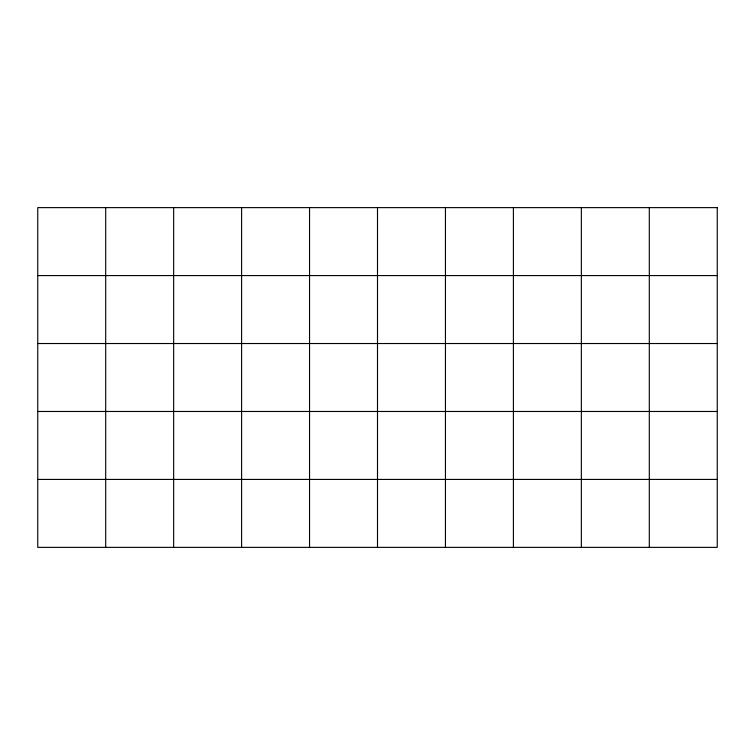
<?xml version="1.0" encoding="UTF-8"?>
<svg xmlns="http://www.w3.org/2000/svg" width="755" height="755" viewBox="0 0 755 755"><rect width="100%" height="100%" fill="white"/><g stroke="black" fill="none" stroke-linecap="round" stroke-linejoin="round"><path stroke-width="1.13" d="M37.75 275.575L717.25 275.575M37.75 343.525L717.25 343.525M37.75 411.475L717.25 411.475M37.75 479.425L717.25 479.425M649.3 207.625L649.3 547.375M581.35 207.625L581.35 547.375M513.4 207.625L513.4 547.375M445.45 207.625L445.45 547.375M377.5 207.625L377.5 547.375M309.55 207.625L309.55 547.375M241.6 207.625L241.6 547.375M173.65 207.625L173.65 547.375M105.7 207.625L105.7 547.375M717.25 207.625L37.75 207.625L37.75 547.375L717.25 547.375L717.25 207.625"/></g></svg>
